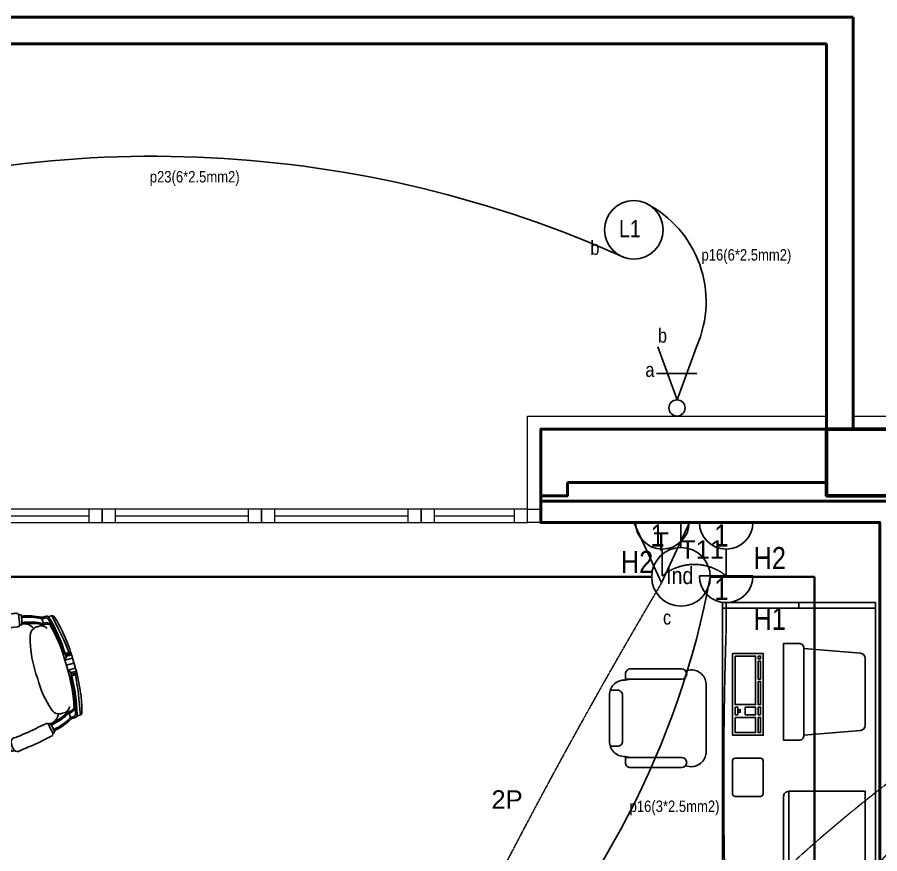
# Model space of a CAD drawing. Header units: inches. Extents: x 23642 to 146359, y -5490 to 33031.
# Drawn here: x 60472 to 64179, y 24742 to 28338 of the extents above; entities that cross this region are included whole.
import ezdxf
from ezdxf.enums import TextEntityAlignment as Align

# ---------------------------------------------------------------- set-up
doc = ezdxf.new("R2010")
doc.units = ezdxf.units.IN
doc.header["$LTSCALE"] = 5
doc.header["$MEASUREMENT"] = 0
doc.linetypes.add('Hidden (½x)', pattern=[0.1875, 0.125, -0.0625])
for name, color, linetype, lineweight in [('00-glass', 140, 'Continuous', 15), ('00-marble', 105, 'Continuous', 20), ('00-structure', 7, 'Continuous', 50), ('00-wall15-20', 30, 'Continuous', 40)]:
    doc.layers.add(name, color=color, linetype=linetype, lineweight=lineweight)
for name, color, linetype in [('furn', 7, 'Continuous'), ('furnuture', 7, 'Continuous'), ('Lighting', 3, 'Continuous'), ('LowPower', 4, 'Continuous'), ('NOITHAT', 21, 'Continuous'), ('Power', 2, 'Continuous')]:
    doc.layers.add(name, color=color, linetype=linetype)
doc.layers.get('furnuture').off()
doc.styles.add('ROMANS', font='')
doc.styles.get("Standard").update_dxf_attribs({"font": 'arial.ttf'})
doc.styles.get('ROMANS').set_extended_font_data('Arial Narrow')

# ---------------------------------------------------------------- blocks, each defined once
blk = doc.blocks.new('CHAIR11')
at = {"layer": 'furn'}
for p, q in [((0.3071, 0.3591), (0.3239, 0.3591)), ((0.3032, 0.3042), (0.3218, 0.3042)), ((0.6573, 0.2808), (0.6573, 0.2388)), ((0.7187, 0.0622), (0.7547, 0.063)), ((0.7215, 0.054), (0.755, 0.0547)), ((0, 0.0275), (0, -0.0275)), ((0.7134, 0.0275), (0.7134, -0.0275)), ((0.7134, 0.0275), (0.7549, 0.0275)), ((0.7134, 0), (0.7549, 0)), ((0.7217, 0.0451), (0.7552, 0.0453)), ((0.7549, 0.0275), (0.7549, -0.0275)), ((0.7134, -0.0275), (0.7549, -0.0275)), ((0.7217, -0.0451), (0.7552, -0.0453)), ((0.7187, -0.0622), (0.7547, -0.063)), ((0.7215, -0.054), (0.755, -0.0547)), ((0.6573, -0.2808), (0.6573, -0.2388)), ((0.3032, -0.3042), (0.3218, -0.3042)), ((0.3071, -0.3591), (0.3239, -0.3591))]:
    blk.add_line(p, q, dxfattribs=at)
for centre, radius, start, end in [((0.3416, 0.3482), 0.0208, 67.2746, 154.7521), ((0.9802, 5.141), 4.8151, 262.4754, 263.6957), ((0.0953, 0.313), 0.0412, 116.3042, 197.9524), ((0.0903, 0.1954), 0.1551, 79.5114, 94.9102), ((0.1581, 0.3305), 0.0432, 156.2315, 198.1303), ((0.1294, 0.3527), 0.0119, 73.6555, 203.9011), ((0.1434, 0.3028), 0.0515, 79.7981, 118.8261), ((0.1077, -0.5046), 0.869, 83.0272, 88.3516), ((0.2035, 0.7736), 0.4232, 263.0838, 271.0698), ((0.2128, 0.3356), 0.0149, 95.4866, 254.7164), ((0.2139, 0.3175), 0.00624, 144.2157, 254.3708), ((0.2701, 0.7199), 0.4034, 261.2614, 274.9429), ((0.2168, 0.3539), 0.00547, 130.9461, 217.0587), ((0.2307, 0.1841), 0.1674, 79.7386, 96.6219), ((0.2351, 0.2854), 0.0758, 68.1662, 106.7748), ((0.2604, 0.3529), 0.00405, 270.6787, 44.8638), ((0.2647, 0.1087), 0.2402, 80.3589, 90.9958), ((0.5322, 0.3157), 0.2293, 169.0916, 182.8855), ((0.4044, 0.327), 0.0869, 159.7706, 191.1901), ((-0.0673, -2.4083), 2.8115, 77.7997, 79.3676), ((0.5294, 0.3248), 0.0152, 3.64, 99.7635), ((1.3617, 0.1384), 0.8384, 167.0849, 170.5833), ((0.5483, 0.3136), 0.0128, 52.6349, 107.1408), ((0.3181, 0.3452), 0.2389, 342.3321, 354.8423), ((-0.0555, 0.2763), 0.1142, 339.0711, 12.1204), ((0.1323, 0.3176), 0.0152, 182.0325, 271.8579), ((0.1445, 0.3568), 0.0483, 235.4623, 293.3772), ((0.1416, 0.3782), 0.0764, 263.3589, 292.0141), ((0.1601, 0.4553), 0.1529, 266.8825, 289.9238), ((0.1912, 0.2206), 0.0959, 79.7934, 106.7023), ((0.205, 0.1661), 0.1455, 87.1596, 103.8375), ((0.2408, 0.4064), 0.0993, 253.0948, 283.1471), ((0.2605, 0.3125), 0.00405, 315.1362, 89.3213), ((0.3421, 0.3169), 0.0239, 196.2794, 284.293), ((0.0191, -2.6248), 2.937, 81.259, 83.5706), ((0.5739, 0.7357), 0.4703, 256.6637, 263.2949), ((0.5246, 0.277), 0.0101, 235.9938, 352.1569), ((0.5415, 0.2791), 0.00769, 207.0164, 304.0132), ((0.4957, -0.0594), 0.3393, 61.5533, 81.3332), ((0.541, 0.2117), 0.0645, 22.1177, 84.8905), ((0.4957, -0.052), 0.3393, 61.5533, 80.9862), ((0.4957, -0.0175), 0.3393, 61.5533, 79.8723), ((0.4995, -0.0101), 0.3241, 60.874, 80.0875), ((0.6739, 0.3563), 0.0773, 257.5591, 276.0522), ((0.6815, 0.2654), 0.0141, 6.5867, 87.7273), ((0.7055, 0.2501), 0.0245, 47.6926, 117.8898), ((0.6688, -0.0308), 0.6726, 156.6755, 165.5424), ((0.6175, 0.1923), 0.0468, 110.8982, 166.4221), ((0.6166, 0.1962), 0.0428, 81.6629, 111.609), ((0.6458, -0.5212), 0.7601, 89.1348, 91.7355), ((0.6325, 0.2012), 0.0384, 21.8713, 78.7305), ((0.6672, 0.3496), 0.0773, 262.611, 276.0522), ((0.6659, 0.2239), 0.024, 17.4622, 111.177), ((0.6638, 0.1973), 0.0421, 53.5289, 98.8686), ((0.6748, 0.2587), 0.0141, 6.5867, 87.7273), ((-0.3554, 0.0014), 1.0758, 3.2406, 13.9268), ((-0.0935, 0.033), 0.8069, 359.6099, 14.2123), ((-0.1184, 0.0479), 0.8429, 0.9793, 15.0665), ((-1.0702, -0.1182), 1.8242, 5.433, 12.4136), ((-0.0425, 0.0425), 0.7971, 9.7196, 16.4534), ((1.1563, 0.0241), 0.6111, 162.9522, 184.8454), ((-1.4916, -0.1059), 2.2526, 4.2917, 7.2152), ((0.2977, 0.0363), 0.2979, 160.2122, 181.6865), ((0.7196, 0.0579), 0.00437, 295.6175, 102.3609), ((0.7196, 0.0495), 0.00489, 295.4349, 66.8555), ((0.3769, 0.0426), 0.3783, 357.72, 3.0545), ((0.7376, 0.0286), 0.0202, 155.6673, 183.152), ((0.7206, 0.0409), 0.00426, 249.3901, 75.7776), ((0.2977, -0.0363), 0.2979, 178.3135, 199.7878), ((1.0706, -0.0437), 0.5235, 178.2295, 197.7485), ((-0.0935, -0.033), 0.8069, 345.7877, 0.3901), ((0.7376, -0.0286), 0.0202, 176.848, 204.3327), ((0.7206, -0.0409), 0.00426, 284.2224, 110.6099), ((0.7196, -0.0495), 0.00489, 293.1445, 64.5651), ((0.3769, -0.0426), 0.3783, 356.9455, 2.28), ((-0.3554, -0.0014), 1.0758, 346.0732, 356.7594), ((-0.1184, -0.0479), 0.8429, 344.9335, 359.0207), ((-1.0702, 0.1182), 1.8242, 347.5864, 354.567), ((0.7196, -0.0579), 0.00437, 257.6391, 64.3825), ((-1.4916, 0.1059), 2.2526, 352.7848, 355.7083), ((0.6688, 0.0308), 0.6726, 194.4576, 203.3245), ((-0.0425, -0.0425), 0.7971, 343.5466, 350.2804), ((0.6175, -0.1923), 0.0468, 193.5779, 249.1018), ((0.6325, -0.2012), 0.0384, 281.2695, 338.1287), ((-0.0555, -0.2763), 0.1142, 347.8796, 20.9289), ((0.5739, -0.7357), 0.4703, 96.7051, 103.3363), ((0.5246, -0.277), 0.0101, 7.8431, 124.0062), ((0.5415, -0.2791), 0.00769, 55.9868, 152.9836), ((0.3181, -0.3452), 0.2389, 5.1577, 17.6679), ((0.541, -0.2117), 0.0645, 275.1095, 337.8823), ((0.4957, 0.0594), 0.3393, 278.6668, 298.4467), ((0.4957, 0.052), 0.3393, 279.0138, 298.4467), ((0.4995, 0.0101), 0.3241, 279.9125, 299.126), ((0.6166, -0.1962), 0.0428, 248.391, 278.3371), ((0.6458, 0.5212), 0.7601, 268.2645, 270.8652), ((0.6659, -0.2239), 0.024, 248.823, 342.5378), ((0.6638, -0.1973), 0.0421, 261.1314, 306.4711), ((0.6672, -0.3496), 0.0773, 83.9478, 97.389), ((0.6748, -0.2587), 0.0141, 272.2727, 353.4133), ((0.6815, -0.2654), 0.0141, 272.2727, 353.4133), ((0.7055, -0.2501), 0.0245, 242.1102, 312.3074), ((0.0953, -0.313), 0.0412, 162.0476, 243.6958), ((0.1581, -0.3305), 0.0432, 161.8697, 203.7685), ((0.1323, -0.3176), 0.0152, 88.1421, 177.9675), ((0.1445, -0.3568), 0.0483, 66.6228, 124.5377), ((0.1416, -0.3782), 0.0764, 67.9859, 96.6411), ((0.1601, -0.4553), 0.1529, 70.0762, 93.1175), ((0.1912, -0.2206), 0.0959, 253.2977, 280.2066), ((0.205, -0.1661), 0.1455, 256.1625, 272.8404), ((0.2139, -0.3175), 0.00624, 105.6292, 215.7843), ((0.2701, -0.7199), 0.4034, 85.0571, 98.7386), ((0.2408, -0.4064), 0.0993, 76.8529, 106.9052), ((0.2605, -0.3125), 0.00405, 270.6787, 44.8638), ((0.5322, -0.3157), 0.2293, 177.1145, 190.9084), ((0.4044, -0.327), 0.0869, 168.8099, 200.2294), ((0.3421, -0.3169), 0.0239, 75.707, 163.7206), ((0.0191, 2.6248), 2.937, 276.4294, 278.741), ((1.3617, -0.1384), 0.8384, 189.4167, 192.9151), ((0.4957, 0.0175), 0.3393, 280.1277, 298.4467), ((0.6739, -0.3563), 0.0773, 83.9478, 102.4409), ((0.0903, -0.1954), 0.1551, 265.0898, 280.4886), ((0.1294, -0.3527), 0.0119, 156.0989, 286.3445), ((0.1434, -0.3028), 0.0515, 241.1739, 280.2019), ((0.1077, 0.5046), 0.869, 271.6484, 276.9728), ((0.2035, -0.7736), 0.4232, 88.9302, 96.9162), ((0.2128, -0.3356), 0.0149, 105.2836, 264.5134), ((0.2307, -0.1841), 0.1674, 263.3781, 280.2614), ((0.2168, -0.3539), 0.00547, 142.9413, 229.0539), ((0.2351, -0.2854), 0.0758, 253.2252, 291.8338), ((0.2647, -0.1087), 0.2402, 269.0042, 279.6411), ((0.2604, -0.3529), 0.00405, 315.1362, 89.3213), ((0.3416, -0.3482), 0.0208, 205.2479, 292.7254), ((0.9802, -5.141), 4.8151, 96.3043, 97.5246), ((-0.0673, 2.4083), 2.8115, 280.6324, 282.2003), ((0.5294, -0.3248), 0.0152, 260.2365, 356.36), ((0.5483, -0.3136), 0.0128, 252.8592, 307.3651)]:
    blk.add_arc(centre, radius, start, end, dxfattribs=at)
blk = doc.blocks.new('A$C254261A6')
at = {"layer": 'NOITHAT', "color": 7}
blk.add_line((1887.8, 1144.2), (1204.3, 1144.2), dxfattribs=at)
for points in [[(36.6, 1697.5), (1916.3, 1697.5), (1916.3, 721.1), (36.6, 721.1), (36.6, 1697.5), (36.6, 1209.3), (0, 1209.3), (0, 1697.5)], [(0, 721.1), (36.6, 721.1), (36.6, 1697.5), (0, 1697.5)], [(1952.9, 721.1), (1916.3, 721.1), (1916.3, 1697.5), (1952.9, 1697.5)], [(325.5, 786.2), (325.5, 981.4), (846.3, 981.4), (846.3, 786.2)], [(341.8, 948.9), (341.8, 965.2), (358, 965.2), (358, 948.9)], [(374.3, 948.9), (374.3, 965.2), (488.2, 965.2), (488.2, 948.9)], [(504.5, 948.9), (504.5, 965.2), (651, 965.2), (651, 948.9)], [(667.2, 948.9), (667.2, 965.2), (716.1, 965.2), (716.1, 948.9)], [(732.3, 948.9), (732.3, 965.2), (830, 965.2), (830, 948.9)], [(341.8, 802.4), (341.8, 932.6), (651, 932.6), (651, 802.4)], [(667.2, 867.5), (667.2, 932.6), (716.1, 932.6), (716.1, 867.5)], [(732.3, 802.4), (732.3, 932.6), (830, 932.6), (830, 802.4)], [(683.5, 818.7), (683.5, 835), (699.8, 835), (699.8, 818.7)], [(667.2, 802.4), (667.2, 818.7), (716.1, 818.7), (716.1, 802.4)]]:
    blk.add_lwpolyline(points, close=True, dxfattribs=at)
for points in [[(846.3, 1241.8), (816.2, 1602.6, 0.390066), (783.8, 1632.4), (355.4, 1632.4, 0.390066), (323, 1602.6), (292.9, 1241.8), (846.3, 1241.8, -0.414214), (878.8, 1209.3), (878.8, 1111.6), (260.4, 1111.6), (260.4, 1209.3, -0.414214), (292.9, 1241.8)], [(434.5, 485.4), (429, 520.8, -0.414214), (526.7, 618.4), (949.8, 618.4, -0.414214), (1047.4, 520.8), (1042, 485.4)], [(488.2, 135.9), (494.1, 97.6, 0.414214), (591.8, 0), (884.7, 0, 0.414214), (982.3, 97.6), (988.2, 135.9)], [(917.2, 5.6), (917.2, 51.6, 0.414214), (884.7, 84.2), (591.8, 84.2, 0.414214), (559.2, 51.6), (559.2, 5.6)]]:
    blk.add_lwpolyline(points, format="xyb", dxfattribs=at)
for points in [[(1204.3, 1144.2), (1204.3, 1632.4), (1887.8, 1632.4), (1887.8, 1144.2, -0.414214), (1855.3, 1111.6), (1236.8, 1111.6, -0.414214)], [(992.7, 802.4), (992.7, 965.2, -0.414214), (1009, 981.4), (1220.6, 981.4, -0.414214), (1236.8, 965.2), (1236.8, 802.4, -0.414214), (1220.6, 786.2), (1009, 786.2, -0.414214)], [(488.2, 102.6), (455.7, 102.6, -0.414214), (423.1, 135.2), (423.1, 460.7, -1), (488.2, 460.7)], [(1053.3, 135.2), (1053.3, 460.7, 1), (988.2, 460.7), (988.2, 102.6), (1020.8, 102.6, 0.414214)]]:
    blk.add_lwpolyline(points, format="xyb", close=True, dxfattribs=at)

msp = doc.modelspace()

# ---------------------------------------------------------------- linework, layer by layer
at = {"layer": '00-glass'}
for points in [[(60379.42999, 26166.37528), (62665.14427, 26166.37528), (62665.14427, 26223.51813), (60379.42999, 26223.51813), (60379.42999, 26166.37528)], [(60779.42999, 26166.37528), (60836.57285, 26166.37528), (60836.57285, 26223.51813), (60779.42999, 26223.51813)], [(60836.57285, 26166.37528), (60893.7157, 26166.37528), (60893.7157, 26223.51813), (60836.57285, 26223.51813)], [(61465.14427, 26166.37528), (61522.28713, 26166.37528), (61522.28713, 26223.51813), (61465.14427, 26223.51813)], [(61522.28713, 26166.37528), (61579.42999, 26166.37528), (61579.42999, 26223.51813), (61522.28713, 26223.51813)], [(62150.85856, 26166.37528), (62208.00142, 26166.37528), (62208.00142, 26223.51813), (62150.85856, 26223.51813)], [(62208.00142, 26166.37528), (62265.14427, 26166.37528), (62265.14427, 26223.51813), (62208.00142, 26223.51813)], [(62608.00142, 26166.37528), (62665.14427, 26166.37528), (62665.14427, 26223.51813), (62608.00142, 26223.51813)], [(62722.28713, 26166.37528), (62665.14427, 26166.37528), (62665.14427, 26223.51813), (62722.28713, 26223.51813)]]:
    msp.add_lwpolyline(points, close=True, dxfattribs=at)
for points in [[(60436.57285, 26194.94671), (60779.42999, 26194.94671)], [(60893.7157, 26194.94671), (61465.14427, 26194.94671)], [(61579.42999, 26194.94671), (62150.85856, 26194.94671)], [(62265.14427, 26194.94671), (62608.00142, 26194.94671)]]:
    msp.add_lwpolyline(points, dxfattribs=at)
at = {"layer": '00-marble', "transparency": 33554687}
for points in [[(62665.14427, 26223.51813), (62665.14427, 26623.51813), (63950.85856, 26623.51813)], [(64065.14427, 26623.51813), (67022.28713, 26623.51813), (67022.28713, 26223.51813)]]:
    msp.add_lwpolyline(points, dxfattribs=at)
at = {"layer": '00-structure'}
msp.add_lwpolyline([(64693.7157, 26280.66099), (63950.85856, 26280.66099), (63950.85856, 26566.37528), (64693.7157, 26566.37528)], close=True, dxfattribs=at)
at = {"layer": '00-wall15-20', "transparency": 33554687}
for p, q in [((64065.14427, 28337.80385), (54693.7157, 28337.80385)), ((64065.14427, 26623.51813), (64065.14427, 28337.80385)), ((54808.00142, 28223.51813), (63950.85856, 28223.51813)), ((63950.85856, 28223.51813), (63950.85856, 26623.51813)), ((63950.85856, 26623.51813), (63950.85856, 26566.37528)), ((64065.14427, 26623.51813), (64065.14427, 26566.37528))]:
    msp.add_line(p, q, dxfattribs=at)
at = {"layer": '00-wall15-20'}
for points in [[(62836.57285, 26337.80385), (63950.85856, 26337.80385), (63950.85856, 26566.37528), (62722.28713, 26566.37528), (62722.28713, 26280.66099), (62836.57285, 26280.66099), (62836.57285, 26337.80385)], [(66965.14427, 26166.37528), (66965.14427, 26257.80385), (62722.28713, 26257.80385), (62722.28713, 26166.37528), (64179.42999, 26166.37528), (64179.42999, 21709.23242), (59636.57285, 21709.23242), (59636.57285, 21594.94671), (64350.85856, 21594.94671), (64350.85856, 21594.94671), (65608.00142, 21594.94671), (65608.00142, 21509.23242), (65722.28713, 21509.23242), (65722.28713, 22623.51813), (65608.00142, 22623.51813), (65608.00142, 21709.23242), (64293.7157, 21709.23242), (64293.7157, 26166.37528), (66965.14427, 26166.37528)], [(62722.28713, 26280.66099), (62722.28713, 26257.80385)]]:
    msp.add_lwpolyline(points, dxfattribs=at)
at = {"layer": 'Lighting'}
for p, q in [((63308.24076, 26692.8641), (63225.33989, 26920.63236)), ((63308.24076, 26692.8641), (63391.14162, 26920.63236)), ((63219.41756, 26806.74823), (63393.56439, 26806.74823)), ((63324.96699, 26167.18063), (63244.62861, 26167.18063)), ((63324.96699, 26167.18063), (63405.30537, 26167.18063))]:
    msp.add_line(p, q, dxfattribs=at)
at = {"layer": 'Lighting', "linetype": 'Hidden (½x)'}
msp.add_line((63324.96699, 26167.18063), (63324.96699, 26057.89693), dxfattribs=at)
at = {"layer": 'Lighting', "linetype": 'Continuous', "lineweight": 30}
for p, q in [((63199.03402, 25931.96396), (57294.27202, 25931.96396)), ((63450.89997, 25931.96396), (63899.29367, 25931.96396)), ((63899.29367, 25931.96396), (63899.29367, 22162.39464))]:
    msp.add_line(p, q, dxfattribs=at)
at = {"layer": 'Lighting'}
for centre, radius in [((63122.28713, 27423.51813), 125.93297), ((63307.98117, 26658.1916), 34.67347), ((63324.96699, 25931.96396), 125.93297)]:
    msp.add_circle(centre, radius, dxfattribs=at)
for centre, radius, start, end in [((61054.09083, 22800.03243), 4940.01889, 65.72132681, 108.47051197), ((62958.44284, 27115.38771), 474.50804, 335.767751, 63.42526306), ((59858.04401, 26595.49836), 3653.61353, 315.30482446, 349.53642194)]:
    msp.add_arc(centre, radius, start, end, dxfattribs=at)
at = {"layer": 'LowPower', "ltscale": 20, "transparency": 33554687}
for p, q in [((63241.99757, 25906.67125), (63122.11622, 26166.08661)), ((63122.11622, 26166.08661), (63361.87891, 26166.08661)), ((63361.87891, 26166.08661), (63241.99757, 25906.67125))]:
    msp.add_line(p, q, dxfattribs=at)
at = {"layer": 'LowPower', "linetype": 'Hidden (½x)', "transparency": 33554687}
for centre, radius, start, end in [((68220.4111, 19848.62802), 6562.03332, 110.633835286, 175.724841165), ((84321.47621, 13416.01483), 24502.26351, 149.351115386, 163.59077547), ((69945.12033, 19648.75535), 7668.37506, 125.303565428, 174.848518412), ((51592.64074, 17185.60445), 10309.72896, 17.798078834, 57.29333737), ((56682.90817, 20127.70331), 5466.17954, 2.19742847, 84.76442)]:
    msp.add_arc(centre, radius, start, end, dxfattribs=at)
at = {"layer": 'Power'}
for p, q in [((63359.98289, 26166.37991), (63129.7076, 26166.37991)), ((63634.34445, 26166.37991), (63404.06917, 26166.37991)), ((63244.84524, 26051.24227), (63244.84524, 25936.10462)), ((63519.20681, 26051.24227), (63519.20681, 25936.10462)), ((63634.34445, 25936.10462), (63404.06917, 25936.10462)), ((63519.20681, 25820.96698), (63519.20681, 25705.82933))]:
    msp.add_line(p, q, dxfattribs=at)
for centre in [(63244.84524, 26166.37991), (63519.20681, 26166.37991), (63519.20681, 25936.10462)]:
    msp.add_arc(centre, 115.13764, 180, 0, dxfattribs=at)
at = {"layer": 'Power', "linetype": 'Hidden (½x)'}
for centre, radius, start, end in [((63382.02603, 25770.39287), 215.12543, 50.38109951, 129.61890049), ((83460.66182, 25055.19608), 19952.06635, 178.13126376, 190.016115667)]:
    msp.add_arc(centre, radius, start, end, dxfattribs=at)

# ---------------------------------------------------------------- block references
at = {"layer": 'furn', "xscale": 810.5179872687673, "yscale": 810.5179872687673, "zscale": 810.5179872687673, "rotation": 16.06159848151681}
msp.add_blockref('CHAIR11', (60127.78341, 25392.10904), dxfattribs=at)
at = {"layer": 'furnuture', "xscale": 0.6736432265334344, "yscale": 0.6736432265334344, "zscale": 0.6736432265334344, "rotation": 270}
msp.add_blockref('A$C254261A6', (63017.23072, 25821.36982), dxfattribs=at)

# ---------------------------------------------------------------- texts
at = {"layer": 'Lighting', "style": 'ROMANS'}
for s, height, p in [('p23(6*2.5mm2)', 48.9220092, (61041.72765, 27627.74158)), ('L1', 73.383014, (63058.59726, 27392.27694)), ('b', 61.15251, (62935.45845, 27315.87682)), ('p16(6*2.5mm2)', 48.9220092, (63413.19113, 27291.90646)), ('b', 61.15251, (63226.1192, 26938.9125)), ('a', 61.15251, (63172.06087, 26791.83334)), ('Ind', 73.383014, (63261.27712, 25900.72276)), ('c', 61.15251, (63247.76771, 25726.98789)), ('p16(3*2.5mm2)', 48.9220092, (63104.22321, 24921.33074))]:
    msp.add_text(s, height=height, dxfattribs=at).set_placement(p)
at = {"layer": 'LowPower', "ltscale": 20, "transparency": 33554687}
for s, height, p in [('T', 78.61072, (63240.0323, 26083.54536)), ('T11', 78.610717, (63415.47055, 26049.80302)), ('2P', 78.610717, (62577.54273, 24975.64168))]:
    msp.add_text(s, height=height, dxfattribs=at).set_placement(p, align=Align.MIDDLE)
at = {"layer": 'Power', "style": 'ROMANS'}
for s, height, p in [('1', 95.18654, (63193.99177, 26062.3895)), ('1', 95.18654, (63468.35334, 26062.3895)), ('H2', 95.186544, (63066.40939, 25948.65915)), ('H2', 95.186544, (63637.13117, 25965.1397)), ('1', 95.18654, (63468.35334, 25832.11421)), ('H1', 95.186544, (63636.45268, 25704.21282))]:
    msp.add_text(s, height=height, dxfattribs=at).set_placement(p)

doc.saveas('drawing.dxf')
